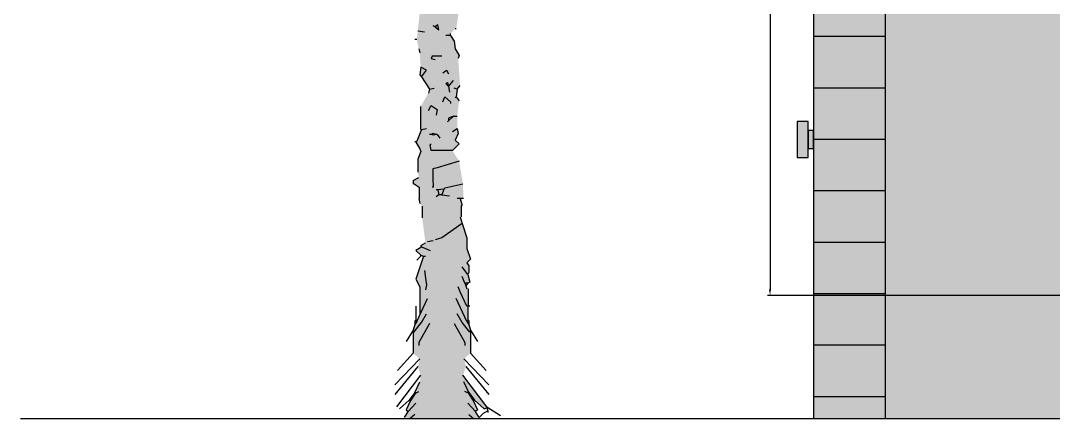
# Model space of a CAD drawing. Header units: millimetres. Extents: x -2143172 to 5255, y -610845 to 279739.
# Drawn here: x -1028111 to -1019511, y -600353 to -597037 of the extents above; entities that cross this region are included whole.
import ezdxf

# ---------------------------------------------------------------- set-up
doc = ezdxf.new("R2010")
doc.units = ezdxf.units.MM
doc.header["$LTSCALE"] = 30
doc.linetypes.add('HIDDEN2', pattern=[0.1875, 0.125, -0.0625])
doc.layers.get('0').update_dxf_attribs({"lineweight": 5})
doc.layers.get('Defpoints').update_dxf_attribs({"lineweight": 5})
for name, color, linetype, lineweight in [('Applique', 250, 'Continuous', 5), ('dims.', 152, 'Continuous', 5), ('Fill Aluminum Cladding', 254, 'Continuous', 5), ('Fill Grey Granite', 251, 'Continuous', 5), ('Green', 109, 'Continuous', 5), ('Joints', 250, 'Continuous', 5), ('Proj', 7, 'HIDDEN2', 5)]:
    doc.layers.add(name, color=color, linetype=linetype, lineweight=lineweight)
doc.styles.add('SIMPLEX', font='SIMPLEX.shx', dxfattribs={"height": 150})
doc.dimstyles.new('Buk', dxfattribs={"dimtxt": 150, "dimasz": 50, "dimexe": 20, "dimexo": 25, "dimgap": 20, "dimtad": 1, "dimdec": 0, "dimrnd": 5, "dimdsep": 46, "dimtxsty": 'SIMPLEX', "dimcen": 0, "dimdle": 20, "dimclrd": 256, "dimclre": 256, "dimclrt": 256, "dimadec": 0, "dimazin": 0, "dimtfac": 0.0075, "dimtdec": 0, "dimtmove": 1, "dimatfit": 2, "dimldrblk": 'ARCHTICK', "dimfxl": 1, "dimtolj": 1, "dimtzin": 0, "dimlwd": -1, "dimlwe": -1, "dimarcsym": 0})

# ---------------------------------------------------------------- blocks, each defined once
blk = doc.blocks.new('A$C261E1C4D')
at = {"layer": 'Fill Aluminum Cladding'}
h = blk.add_hatch(color=256, dxfattribs=at)
h.set_gradient(color1=(164, 161, 157), color2=(5, 5, 6), tint=1, name='INVCYLINDER')
h.paths.add_polyline_path([(90, 300), (0, 300), (0, 0), (90, 0)])
h = blk.add_hatch(color=256, dxfattribs=at)
h.set_gradient(color1=(72, 69, 66), color2=(63, 63, 75), tint=1, name='CURVED')
h.paths.add_polyline_path([(135, 225), (90, 225), (90, 75), (135, 75)])
at = {"layer": 'Applique', "elevation": 0}
for points in [[(0, 0), (90, 0), (90, 300), (0, 300)], [(90, 75), (135, 75), (135, 225), (90, 225)]]:
    blk.add_lwpolyline(points, close=True, dxfattribs=at)
blk = doc.blocks.new('A$C23BB3C5B')
at = {"layer": 'Green'}
h = blk.add_hatch(color=256, dxfattribs=at)
h.dxf.hatch_style = 1
h.set_gradient(color1=(76, 66, 38), color2=(204, 178, 102), tint=1, name='CYLINDER')
h.paths.add_polyline_path([(47, 84.6), (46.8, 85), (47.1, 85), (47.1, 87.4), (47.4, 87.4), (48, 89), (47, 89.4), (46.2, 90.8), (46.8, 92), (47, 92), (48, 93.4), (46.8, 94), (45.6, 95.2), (46.8, 96.4), (47, 97), (46.6, 97.4), (46.6, 99.8), (47.4, 100), (46.4, 101.4), (46.4, 102.4), (46, 103.2), (47.4, 104.8), (48.4, 107), (48, 107.4), (48, 108.2), (48.4, 109), (49.2, 112.6), (47.5, 112.6), (46.9, 112.6), (46.9, 113.6), (47.6, 114), (47.6, 116.8), (46.3, 117.2), (46.5, 117.6), (46.5, 120.4), (45.4, 120.8), (44.7, 119), (43.8, 119.8), (44.1, 119.8), (44.1, 123.6), (43.4, 124), (43.4, 125), (43.8, 125.6), (43.6, 127.2), (43.4, 128.4), (43.7, 130.8), (43.8, 130.8), (44.1, 131.8), (44.1, 135.8), (44.8, 135.6), (45.6, 135.6), (45.6, 136.4), (44.2, 139.2), (42.8, 143.8), (41.2, 143.8), (40.8, 143), (41, 141.8), (42.2, 141.4), (42.2, 140), (42, 139.6), (41.2, 136.4), (41, 136.2), (41, 135.2), (40.2, 135), (40, 134.6), (40.2, 134), (39.2, 133.6), (39, 133.2), (39.2, 132.4), (39, 132), (39, 129.2), (39.2, 129.2), (39.6, 128.2), (39.6, 126.6), (40.4, 125.6), (39.6, 124.2), (39, 124.2), (39.6, 121.6), (40, 120), (40, 118.8), (40.4, 116.8), (40, 115.4), (40.2, 114.6), (40.4, 114), (39.8, 113.2), (40, 112.6), (40.4, 110.8), (40.2, 109.6), (39.4, 109), (40.4, 108.6), (40.2, 107.2), (39.4, 105.8), (38, 105.4), (37.8, 104.6), (39.6, 103.6), (39.2, 100.8), (40, 100.2), (40.2, 98.8), (40.4, 98.6), (40.4, 97.6), (39.6, 97), (40.5, 97.2), (40.5, 94.8), (40.2, 94.8), (38.8, 94.6), (38.6, 94), (39.4, 92.4), (39.8, 92.2), (39.8, 91.2), (39.4, 90.4), (39.6, 90.2), (39.7, 90.2), (39.7, 87), (39, 86.6), (38.6, 86.6), (39.4, 81.2), (39.6, 81.2), (40.6, 80.2), (40.6, 79.8), (39.8, 78.6), (39.6, 77), (38.8, 75.6), (39, 75), (38.6, 69.4), (39.2, 68.6), (39.4, 67), (38.8, 66.2), (39.2, 63), (39.2, 60.4), (39, 59.4), (39.6, 58), (38.8, 57.2), (40.2, 55.8), (38.8, 53.6), (38, 48.8), (37.9, 45.8), (38.6, 45.8), (38.2, 44.4), (38.4, 44.4), (38.4, 42), (38.6, 42), (38.2, 40.6), (37.2, 37.6), (37.2, 35.4), (36.4, 33.2), (37.2, 32.4), (36.8, 31.8), (36.8, 30.4), (37, 30), (36.6, 28.4), (37, 28.2), (37.4, 27.6), (37.2, 27), (36.9, 27), (36.9, 23.4), (37, 23.4), (37, 20.4), (36.8, 20.4), (36.8, 19.6), (36.4, 18.4), (36.4, 13.6), (37.8, 12.4), (37.4, 10.8), (38, 9), (33, 2.4), (33, 2.2), (33.6, 2), (35.6, 3.8), (35.8, 3.6), (35, 1.8), (35.4, 1.4), (34.6, 0.2), (35.8, 0), (49, 0), (50.2, 0.2), (49.4, 1.4), (49.8, 1.8), (49, 3.6), (49.2, 3.8), (48, 5.4), (47, 7.6), (46.8, 9), (47.4, 10.8), (47, 12.4), (48.4, 13.6), (48.4, 18), (48.2, 18), (48.4, 18.4), (48, 19.6), (48, 20.4), (47.6, 20.2), (47, 21.6), (47, 27.4), (47.8, 29), (46.2, 33.8), (46.8, 34), (47.8, 35), (46.8, 35.6), (46.8, 36), (45.8, 36.6), (46.5, 41.8), (46.5, 44.2), (47, 44.8), (47.2, 45.8), (47.1, 45.8), (47.1, 48.2), (48.4, 49), (48.4, 49.6), (47.2, 50.2), (47.4, 51.3), (47.4, 54), (46.8, 55.6), (47, 56.2), (47.8, 57.6), (47.6, 57.8), (46.6, 60.2), (46.8, 60.2), (46.8, 65), (45.2, 67.8), (45, 68.6), (46.6, 71.2), (47, 71.6), (46.8, 73.2), (47, 76.2), (47.2, 77), (47.6, 79), (47.4, 80.8)])
at = {"linetype": 'Continuous'}
for p, q in [((43, 81), (43.2, 82)), ((43.2, 82), (43.8, 81.6)), ((43.8, 81.6), (44.2, 81.8)), ((39.4, 81.2), (39.6, 81.2)), ((40.6, 79.8), (39.8, 78.6)), ((40.6, 79.8), (40.6, 80.2)), ((40.6, 79.8), (41.6, 79.8)), ((43.8, 81.6), (43, 81)), ((47.4, 80.8), (46, 80.6)), ((39.8, 78.6), (39.6, 77)), ((47.6, 79), (48, 79)), ((39.6, 77), (38.8, 75.6)), ((38.8, 75.6), (39, 75)), ((42.4, 75.5), (44.4, 75.5)), ((44.4, 75.5), (44.6, 75)), ((47.2, 77), (47, 76.2)), ((44.6, 75), (43.8, 74.8)), ((45.6, 72.6), (46.8, 73.2)), ((46.8, 73.2), (47, 71.6)), ((41.4, 72.6), (41, 71.8)), ((42.2, 72), (41.4, 72.6)), ((46.6, 71.2), (45, 68.6)), ((46.6, 71.2), (45.6, 72.6)), ((47, 71.6), (46.6, 71.2)), ((39.2, 68.6), (38.6, 69.4)), ((39.2, 68.6), (39.8, 68.8)), ((41, 69.2), (40, 70.4)), ((41, 69.2), (40.8, 68)), ((41.2, 70), (41, 69.2)), ((41, 69.2), (41.6, 69.8)), ((41.6, 69.8), (41.2, 70)), ((45, 68.6), (44, 68.8)), ((39.4, 67), (38.8, 66.2)), ((39.2, 68.6), (39.4, 67)), ((39.4, 67), (39.6, 66.8)), ((41.8, 67), (40.6, 66)), ((42.2, 66), (41.8, 67)), ((45, 68.6), (45.2, 67.8)), ((40.6, 66), (40.6, 65.6)), ((44.6, 65.2), (43.4, 64.4)), ((45.2, 64.2), (44.6, 65.2)), ((46.8, 64.2), (46.8, 65)), ((40, 63), (39.2, 63)), ((40, 63), (41, 62.6)), ((40, 63), (41, 62)), ((41, 62.6), (41, 62)), ((43.4, 64.4), (43.6, 63.2)), ((46.8, 60.2), (46.8, 64.2)), ((39.2, 60.4), (39, 59.4)), ((40.2, 59.8), (39.2, 60.4)), ((41, 62), (41.2, 61.8)), ((46.6, 60.2), (45.6, 60.4)), ((46.6, 60.2), (47.6, 57.8)), ((39, 59.4), (39.6, 58)), ((43.4, 59.2), (42.8, 58.4)), ((43.4, 59.2), (44.4, 59.4)), ((43.4, 59.2), (44.2, 59)), ((44.2, 59), (44.4, 59.2)), ((44.4, 59.4), (44.4, 59.2)), ((44.4, 59.2), (45, 59.2)), ((39.6, 58), (38.8, 57.2)), ((38.8, 57.2), (40.2, 55.8)), ((44.8, 57), (44.6, 57.2)), ((44.6, 55.8), (44.8, 57)), ((47, 56.2), (46.8, 55.6)), ((47.8, 57.6), (47, 56.2)), ((47.6, 57.8), (47.8, 57.6)), ((47.8, 57.6), (48, 57.8)), ((40.2, 55.8), (44.6, 55.8)), ((46.8, 55.6), (47.4, 54)), ((47.4, 54), (47.4, 51.3)), ((38.8, 53.6), (43.4, 52.2)), ((43.4, 52.2), (44.3, 52)), ((44.3, 52), (44.3, 50)), ((44.3, 50), (44.2, 48.2)), ((48.4, 49.6), (47.2, 50.2)), ((48.4, 49.6), (48.4, 49.2)), ((38, 48.8), (41.8, 48)), ((41.8, 48), (42, 47.8)), ((42, 47.8), (42.4, 46.6)), ((42, 47.8), (43.2, 47.6)), ((43.2, 47.6), (43, 46.6)), ((43.2, 47.6), (43.6, 47.6)), ((44.2, 48.2), (44.4, 48.2)), ((48.4, 49), (47.1, 48.2)), ((47.1, 48.2), (47.1, 45.8)), ((48.4, 49.2), (48.4, 49)), ((48.4, 49), (48.4, 48.8)), ((37.9, 45.8), (38.6, 45.8)), ((38.6, 45.8), (38.2, 44.4)), ((38.6, 45.8), (39.2, 45.8)), ((42.4, 46.6), (40.8, 46.4)), ((42.4, 46.6), (43, 46.6)), ((43, 46.6), (43.6, 46.2)), ((47.2, 45.8), (47, 44.8)), ((38.4, 44.4), (38.4, 42)), ((46.5, 44.2), (46.5, 41.8)), ((38.6, 42), (38.2, 40.6)), ((38.2, 40.6), (37.2, 37.6)), ((38.2, 40.6), (42.4, 37.6)), ((37.2, 37.6), (37.2, 35.4)), ((42.4, 37.6), (43.8, 37.2)), ((44.2, 37), (45.4, 36.8)), ((46.8, 36), (45.8, 36.6)), ((37.2, 35.4), (36.4, 33.2)), ((46.8, 35.8), (44.8, 35)), ((46.8, 36), (46.8, 35.8)), ((46.8, 35.8), (46.8, 35.6)), ((46.8, 35.6), (47.8, 35)), ((47.8, 35), (46.8, 34)), ((36.4, 33.2), (37.2, 32.4)), ((37.2, 32.4), (36.8, 31.8)), ((46.2, 33.8), (45.8, 33.8)), ((46.8, 34), (46.2, 33.8)), ((46.2, 33.8), (47.8, 29)), ((46.8, 33.8), (46.8, 34)), ((47.6, 33), (46.8, 33.8)), ((36.8, 31.8), (36.8, 30.4)), ((36.8, 30.4), (37, 30)), ((37, 30), (38.2, 31.6)), ((46, 30.8), (45.8, 29.2)), ((37, 30), (36.6, 28.4)), ((36.6, 28.4), (37, 28.2)), ((37, 28.2), (37.4, 27.6)), ((37, 28.2), (37.6, 28.2)), ((37.6, 28.2), (37.4, 27.6)), ((37.6, 28.2), (38.2, 29.6)), ((45.8, 29.2), (45.6, 27.8)), ((47.8, 29), (47, 27.4)), ((36.9, 27), (36.9, 23.4)), ((37.4, 27.6), (37.2, 27)), ((37.2, 23.4), (38.6, 26.4)), ((38.6, 26.4), (39, 27.4)), ((45.6, 27.8), (45.8, 26.8)), ((47, 27.4), (47, 21.6)), ((37.2, 20.2), (39.4, 25)), ((47.6, 20.2), (45.4, 25)), ((36.6, 23.4), (37.2, 23.4)), ((37, 23.4), (37, 20.4)), ((38.2, 20), (39.2, 21.8)), ((46.6, 20), (45.6, 21.8)), ((47.8, 23.4), (47.8, 20.4)), ((36.8, 19.6), (36.4, 18.4)), ((36.6, 18), (38.2, 20)), ((36.8, 20.4), (36.8, 19.6)), ((36.8, 20.4), (37.2, 20.2)), ((37.2, 20.2), (36.8, 19.6)), ((39.8, 19.8), (37.6, 15.8)), ((45, 19.8), (47.2, 15.8)), ((48.2, 18), (46.6, 20)), ((48, 20.4), (47.6, 20.2)), ((47.6, 20.2), (48, 19.6)), ((48, 20.4), (48, 19.6)), ((48, 19.6), (48.4, 18.4)), ((36.4, 18.4), (35, 16)), ((36.4, 18.4), (36.6, 18)), ((36.4, 18), (36.4, 13.6)), ((48.4, 18.4), (48.2, 18)), ((48.4, 18.4), (49.8, 16)), ((48.4, 18), (48.4, 13.6)), ((37.6, 15.8), (37.6, 15.2)), ((47.2, 15.8), (47.2, 15.2)), ((36.4, 13.6), (33.2, 10)), ((48.4, 13.6), (51.6, 10)), ((37.8, 12.4), (32.6, 7)), ((37.4, 10.8), (32.6, 5)), ((47, 12.4), (52.2, 7)), ((47.4, 10.8), (52.2, 5)), ((33, 2.4), (38, 9)), ((51.8, 2.4), (46.8, 9)), ((36.8, 5.4), (37.8, 7.6)), ((48, 5.4), (47, 7.6)), ((36.8, 5.4), (35.6, 3.8)), ((37, 5.4), (35.8, 3.6)), ((36.8, 5.4), (37, 5.4)), ((37, 5.4), (37.2, 5.4)), ((37.2, 5.4), (37.6, 5.6)), ((47.6, 5.4), (47.2, 5.6)), ((47.8, 5.4), (47.6, 5.4)), ((47.8, 5.4), (49, 3.6)), ((48, 5.4), (47.8, 5.4)), ((48, 5.4), (49.2, 3.8)), ((33, 2.4), (30.2, 0.6)), ((33, 2.2), (32.8, 1.6)), ((33, 2.4), (33, 2.2)), ((33.6, 2), (33, 2.2)), ((35.6, 3.8), (33.6, 2)), ((35.8, 3.6), (35, 1.8)), ((35.4, 1.4), (37, 3.2)), ((35.6, 3.8), (35.8, 3.6)), ((49.4, 1.4), (47.8, 3.2)), ((49.2, 3.8), (49, 3.6)), ((49, 3.6), (49.8, 1.8)), ((49.2, 3.8), (51.2, 2)), ((32.8, 1.6), (32.8, 1.2)), ((32.8, 1.6), (33.8, 1)), ((33.8, 1), (34.6, 0.2)), ((34.6, 0.2), (35.4, 1.4)), ((35, 1.8), (35.4, 1.4)), ((36.8, 0.8), (35.8, 0)), ((48, 0.8), (49, 0)), ((49.8, 1.8), (49.4, 1.4)), ((50.2, 0.2), (49.4, 1.4))]:
    blk.add_line(p, q, dxfattribs=at)
blk = doc.blocks.new('*D831')
at = {"layer": 'Defpoints', "color": 0, "transparency": 16777216}
for p in [(-1019996, -593738.4, 0.2), (-1021870.3, -599328.4), (-1019096, -599328.4, 0.2)]:
    blk.add_point(p, dxfattribs=at)
at = {"layer": 'dims.', "linetype": 'Continuous', "transparency": 16777216}
for p, q in [((-1020021, -593738.4), (-1021890.3, -593738.4)), ((-1019121, -599328.4), (-1021890.3, -599328.4))]:
    blk.add_line(p, q, dxfattribs=at)
at = {"layer": 'dims.', "transparency": 16777216}
blk.add_line((-1021870.3, -593788.4), (-1021870.3, -599278.4), dxfattribs=at)
for points in [[(-1021878.7, -593788.4), (-1021862, -593788.4), (-1021870.3, -593738.4)], [(-1021878.7, -599278.4), (-1021862, -599278.4), (-1021870.3, -599328.4)]]:
    blk.add_solid(points, dxfattribs=at)
at = {"layer": 'dims.', "transparency": 16777216, "insert": (-1021965.3, -596533.4), "char_height": 150, "attachment_point": 5, "rotation": 90, "style": 'SIMPLEX'}
blk.add_mtext('\\A1;5590', dxfattribs=at)
blk = doc.blocks.new('_ArchTick')
at = {"color": 0, "linetype": 'ByBlock', "const_width": 0.15}
blk.add_lwpolyline([(-0.5, -0.5), (0.5, 0.5)], dxfattribs=at)

msp = doc.modelspace()

# ---------------------------------------------------------------- hatches: boundary and pattern name
at = {"layer": 'Fill Aluminum Cladding'}
h = msp.add_hatch(color=256, dxfattribs=at)
h.dxf.hatch_style = 1
h.set_gradient(color1=(235, 117, 0), color2=(255, 168, 82), rotation=180, tint=1, name='CURVED')
h.paths.add_polyline_path([(-1021507.9, -595928.4), (-1020907.9, -595928.4), (-1020907.9, -595978.4), (-1021507.9, -595978.4)])
h.paths.add_polyline_path([(-1021507.9, -595988.4), (-1020907.9, -595988.4), (-1020907.9, -596312.4), (-1021507.9, -596312.4)])
h.paths.add_polyline_path([(-1021507.9, -596312.4), (-1020907.9, -596312.4), (-1020907.9, -596741.4), (-1021507.9, -596741.4)])
h.paths.add_polyline_path([(-1021507.9, -596741.4), (-1020907.9, -596741.4), (-1020907.9, -597170.4), (-1021507.9, -597170.4)])
h.paths.add_polyline_path([(-1021507.9, -597170.4), (-1020907.9, -597170.4), (-1020907.9, -597599.4), (-1021507.9, -597599.4)])
h.paths.add_polyline_path([(-1021507.9, -597599.4), (-1020907.9, -597599.4), (-1020907.9, -598028.4), (-1021507.9, -598028.4)])
h.paths.add_polyline_path([(-1021507.9, -598028.4), (-1020907.9, -598028.4), (-1020907.9, -598457.4), (-1021507.9, -598457.4)])
h.paths.add_polyline_path([(-1021507.9, -598457.4), (-1020907.9, -598457.4), (-1020907.9, -598886.4), (-1021507.9, -598886.4)])
h.paths.add_polyline_path([(-1021507.9, -598886.4), (-1020907.9, -598886.4), (-1020907.9, -599315.4), (-1021507.9, -599315.4)])
h.paths.add_polyline_path([(-1021507.9, -599315.4), (-1020907.9, -599315.4), (-1020907.9, -599744.4), (-1021507.9, -599744.4)])
h.paths.add_polyline_path([(-1021507.9, -599744.4), (-1020907.9, -599744.4), (-1020907.9, -600173.4), (-1021507.9, -600173.4)])
h.paths.add_polyline_path([(-1021507.9, -600173.4), (-1020907.9, -600173.4), (-1020907.9, -600353.4), (-1021007.9, -600353.4), (-1021507.9, -600353.4)])
at = {"layer": 'Fill Grey Granite'}
h = msp.add_hatch(color=256, dxfattribs=at)
h.dxf.hatch_style = 1
h.set_gradient(color1=(233, 232, 231), color2=(224, 229, 229), tint=1, name='HEMISPHERICAL')
h.paths.add_polyline_path([(-1013931.4, -592438.4), (-999010.6, -592438.4), (-999010.6, -592238.4), (-1020910.6, -592238.4), (-1020910.6, -600353.4), (-1013931.4, -600353.4)])
h.paths.add_polyline_path([(-1018835.6, -593738.4), (-1018230.6, -593738.4), (-1018230.6, -595632.4), (-1018230.6, -599338.4), (-1018835.6, -599338.4), (-1018835.6, -597965.4)], flags=16)
h.paths.add_polyline_path([(-1017347.1, -593738.4), (-1016742.1, -593738.4), (-1016742.1, -595632.4), (-1016742.1, -599338.4), (-1017347.1, -599338.4), (-1017347.1, -597965.4)], flags=16)
h.paths.add_polyline_path([(-1015723.2, -593738.4), (-1015118.2, -593738.4), (-1015118.2, -595632.4), (-1015118.2, -599338.4), (-1015723.2, -599338.4), (-1015723.2, -597965.4)], flags=16)

# ---------------------------------------------------------------- linework, layer by layer
at = {"layer": 'Joints'}
for p, q in [((-1020907.9, -597170.4, 0.2), (-1021507.9, -597170.4, 0.2)), ((-1020907.9, -597599.4, 0.2), (-1021507.9, -597599.4, 0.2)), ((-1020907.9, -598028.4, 0.2), (-1021507.9, -598028.4, 0.2)), ((-1020907.9, -598457.4, 0.2), (-1021507.9, -598457.4, 0.2)), ((-1020907.9, -598886.4, 0.2), (-1021507.9, -598886.4, 0.2)), ((-1020907.9, -599315.4, 0.2), (-1021507.9, -599315.4, 0.2)), ((-1020907.9, -599744.4, 0.2), (-1021507.9, -599744.4, 0.2)), ((-1020907.9, -600173.4, 0.2), (-1021507.9, -600173.4, 0.2))]:
    msp.add_line(p, q, dxfattribs=at)
at = {"layer": 'Proj'}
for p, q in [((-1020910.6, -592238.4, 0.2), (-1020910.6, -600353.4, 0.2)), ((-1020910.6, -592253.4, 0.2), (-1020910.6, -600353.4, 0.2)), ((-1021507.9, -595928.4, 0.2), (-1021507.9, -600353.4, 0.2)), ((-1028110.6, -600353.4, 0.2), (-988111.7, -600353.4, 0.2))]:
    msp.add_line(p, q, dxfattribs=at)

# ---------------------------------------------------------------- block references
at = {"layer": 'Applique'}
msp.add_blockref('A$C261E1C4D', (-1021642.9, -598178.4, 0.2), dxfattribs=at)
at = {"layer": 'Green', "xscale": -40, "yscale": 40, "zscale": 40}
msp.add_blockref('A$C23BB3C5B', (-1022907.2, -600353.4, 0.2), dxfattribs=at)

# ---------------------------------------------------------------- dimensions: what is measured, and where the dimension line sits
at = {"layer": 'dims.'}
dim = msp.add_linear_dim(base=(-1021870.3, -599328.4), p1=(-1019996, -593738.4, 0.2), p2=(-1019096, -599328.4, 0.2), angle=90, dimstyle='Buk', dxfattribs=at)
dim.commit()
dim.dimension.update_dxf_attribs({"geometry": '*D831', "text_midpoint": (-1021965.3, -596533.4)})

doc.saveas('drawing.dxf')
